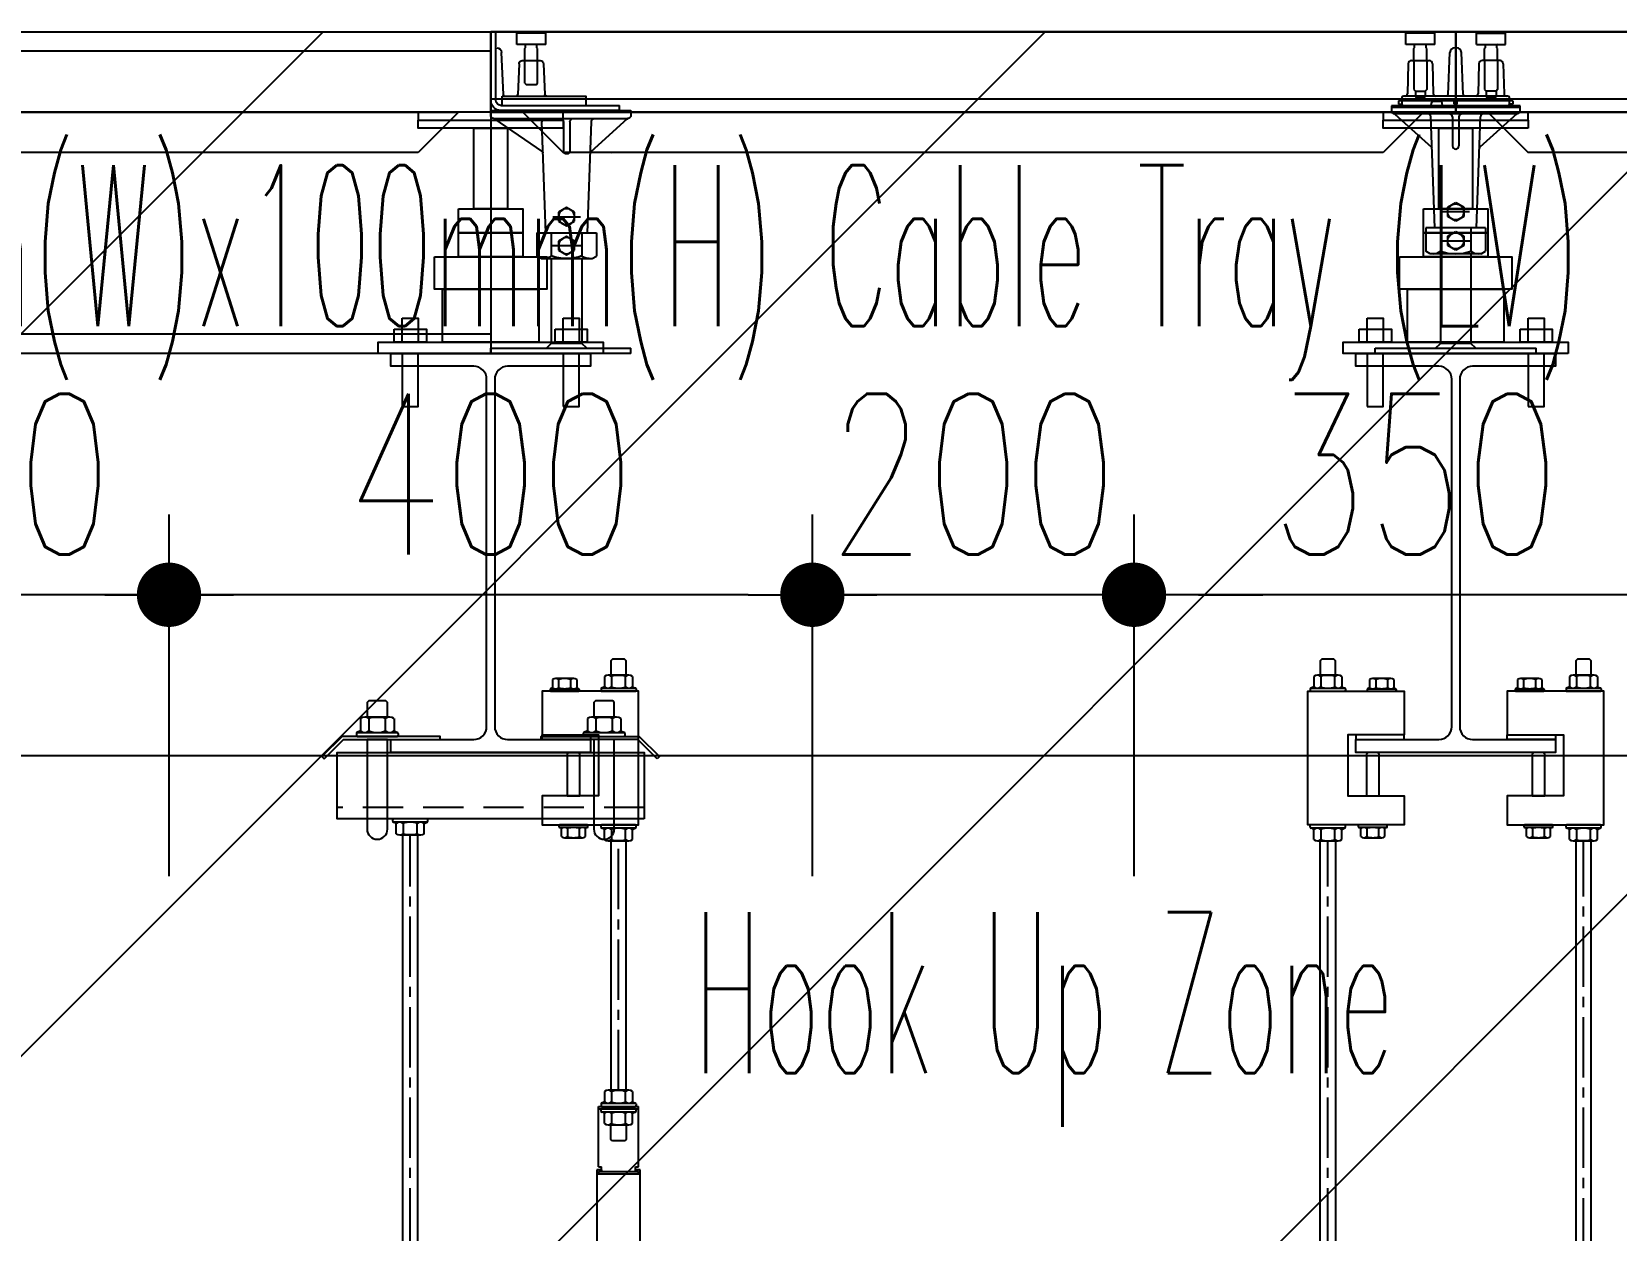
# Model space of a CAD drawing. Header units: millimetres. Extents: x -192235 to 515711, y 45168 to 947868.
# Drawn here: x 180715 to 181700, y 465955 to 466700 of the extents above; entities that cross this region are included whole.
import ezdxf
from ezdxf.enums import TextEntityAlignment as Align

# ---------------------------------------------------------------- set-up
doc = ezdxf.new("R2010")
doc.units = ezdxf.units.MM
doc.header["$LTSCALE"] = 1000
doc.header["$PDMODE"] = 1
for name, pattern in [('CENTER2', [1.125, 0.75, -0.125, 0.125, -0.125]), ('DOT2', [3.175, 0, -3.175]), ('HIDDEN', [0.375, 0.25, -0.125]), ('TPH12-SEC-@20-1$0$CENTERK5', [6.916, 6.667, -0.083, 0.083, -0.083])]:
    doc.linetypes.add(name, pattern=pattern)
for name, color, linetype in [('0-LEVEL LINE', 4, 'DOT2'), ('FS-Support-1', 2, 'Continuous'), ('LED-Light-L25', 7, 'Continuous'), ('LIGHTING', 2, 'Continuous'), ('LIGHTING-W', 7, 'Continuous'), ('M-DIM', 1, 'Continuous'), ('M-TXT', 3, 'Continuous'), ('SM-SEC-Cm$0$SUPPORT', 2, 'Continuous'), ('SUPPORT', 2, 'Continuous'), ('TPH12-SEC-@20-1$0$H-SIN', 252, 'TPH12-SEC-@20-1$0$CENTERK5'), ('TPH12-SEC-@20-1$0$SIAGE1', 252, 'Continuous'), ('TPH12-SEC-@20-1$0$STEEL-NEDA', 252, 'Continuous'), ('TPH12-SEC-@20-1$0$STEEL3', 252, 'Continuous'), ('TPH12-SEC-@20-1$0$SUGATA3', 252, 'Continuous'), ('TPH12-SEC-@20-1$0$フリーアクセス', 252, 'Continuous'), ('WY-J-D', 2, 'Continuous'), ('WY-J-U', 2, 'Continuous'), ('YCD-Xfa-Sec-24$0$Raised Floor', 1, 'Continuous')]:
    doc.layers.add(name, color=color, linetype=linetype)
doc.styles.add('aa-txt', font='simplex.shx', dxfattribs={"width": 0.7, "bigfont": 'chineset.shx'})
doc.dimstyles.new('50-DIM', dxfattribs={"dimscale": 50, "dimtxt": 2, "dimasz": 0.8, "dimexe": 1, "dimexo": 1, "dimgap": 0.5, "dimtad": 1, "dimdec": 0, "dimdsep": 46, "dimtxsty": 'aa-txt', "dimblk": 'DOT', "dimcen": 5, "dimclrd": 256, "dimclre": 256, "dimclrt": 256, "dimadec": 0, "dimazin": 0, "dimtfac": 1, "dimtdec": 0, "dimtix": 1, "dimtmove": 2, "dimatfit": 3, "dimldrblk": 'DOT', "dimfxl": 1, "dimtolj": 1, "dimtzin": 0, "dimarcsym": 0})

# ---------------------------------------------------------------- blocks, each defined once
blk = doc.blocks.new('TPH12-SEC-@20-1$0$ペデスタルB')
at = {"layer": 'TPH12-SEC-@20-1$0$フリーアクセス'}
for p, q in [((-31, -1), (-30, 0)), ((-30, 0), (-14, 0)), ((-14, 0), (-13, -1)), ((-31, -1), (-13, -1)), ((-31, -8), (-31, -1)), ((-31, -8), (-13, -8)), ((-25.55, -10.05), (-25.55, -8.4)), ((-18.45, -10.05), (-18.45, -8.4)), ((-13, -8), (-13, -1)), ((0, -42.6), (0, 0)), ((0, 0), (3.2, 0)), ((0, -40), (0, -0.5)), ((3.2, 0), (3.2, -42.6)), ((-16.41, -18), (-27.59, -18)), ((-26, -10.5), (-25.55, -10.05)), ((-26, -32), (-26, -10.5)), ((-18, -10.5), (-18.45, -10.05)), ((-18, -32), (-18, -10.5)), ((-4.7, -39.04), (-3.56, -12.87)), ((-29.58, -19.91), (-30.42, -39.04)), ((-14.42, -19.91), (-13.58, -39.04)), ((-25, -33), (-26, -32)), ((-25, -33), (-19, -33)), ((-18, -32), (-19, -33)), ((-84, -49), (-84, -52)), ((3.2, -49), (-84, -49)), ((-3.2, -45.8), (-76.8, -45.8)), ((-76.8, -49), (-76.8, -45.8)), ((-76.8, -49), (-3.3, -49)), ((3.2, -52), (3.2, -49)), ((3.2, -50), (-84, -50)), ((1.2, -54), (-82.18, -54)), ((-81.75, -54.23), (-59.06, -74.69)), ((-57, -125), (-59.41, -55.93)), ((-46, -56), (-46, -74)), ((-42, -56), (-42, -74)), ((-31, -125), (-28.59, -55.93)), ((1.2, -54), (-28.94, -74.69)), ((-35.35, -115), (-52.63, -115)), ((-48.98, -112.12), (-44, -109.25)), ((-48.98, -117.87), (-48.98, -112.12)), ((-44, -120.75), (-48.98, -117.87)), ((-44, -109.25), (-39.02, -112.12)), ((-39.02, -117.87), (-44, -120.75)), ((-39.02, -112.12), (-39.02, -117.87)), ((-62.5, -125), (-62.5, -139.49)), ((-25.5, -125), (-62.5, -125)), ((-53.5, -125), (-53.5, -139.37)), ((-48.98, -130.12), (-44, -127.25)), ((-44, -127.25), (-39.02, -130.12)), ((-34.5, -125), (-34.5, -139.37)), ((-25.5, -125), (-25.5, -139.49)), ((-53.05, -133), (-35.09, -133)), ((-48.98, -135.87), (-48.98, -130.12)), ((-44, -138.75), (-48.98, -135.87)), ((-39.02, -135.87), (-44, -138.75)), ((-39.02, -130.12), (-39.02, -135.87)), ((-59.88, -141), (-62.5, -139.49)), ((-28.12, -141), (-59.88, -141)), ((-53.5, -141), (-53.5, -193.8)), ((-34.5, -141), (-34.5, -193.8)), ((-28.12, -141), (-25.5, -139.49)), ((-84, -200), (-84, -196.8)), ((3.2, -196.8), (-84, -196.8)), ((-56.5, -196.8), (-53.5, -193.8)), ((-53.5, -193.8), (-34.5, -193.8)), ((-31.5, -196.8), (-34.5, -193.8)), ((3.2, -200), (3.2, -196.8)), ((-84, -200), (3.2, -200))]:
    blk.add_line(p, q, dxfattribs=at)
blk.add_lwpolyline([(-4, -40), (-56, -40), (-56, -46), (-4, -46)], close=True, dxfattribs=at)
for centre in [(-44, -115), (-44, -133)]:
    blk.add_circle(centre, 4.98, dxfattribs=at)
for centre, radius, start, end in [((-25.95, -8.4), 0.4, 0, 90), ((-18.05, -8.4), 0.4, 90, 180), ((-27.59, -20), 2, 90, 177.5), ((-16.41, -20), 2, 2.5, 90), ((-0.56, -13), 3, 90, 177.5), ((-31.42, -39), 1, 270, 357.5), ((-12.58, -39), 1, 182.5, 270), ((-5.7, -39), 1, 270, 357.5), ((-3.2, -42.6), 3.2, 270, 0), ((-3.2, -42.6), 6.4, 270, 0), ((-82, -52), 2, 180, 270), ((-82.42, -54.97), 1, 47.9554, 82.01905), ((-61.41, -56), 2, 2, 90), ((-48, -56), 2, 0, 90), ((-40, -56), 2, 90, 180), ((-26.59, -56), 2, 90, 178), ((1.2, -52), 2, 270, 0), ((-72.53, -75.43), 1, 2, 47.9554), ((-44, -74), 2, 180, 270), ((-44, -74), 2, 270, 0), ((-28.27, -75.43), 1, 132.0446, 178), ((-58, -133.97), 7.03, 270, 309.82173), ((-44, -112.5), 28.5, 250.52878, 289.47122), ((-30, -133.97), 7.03, 230.17827, 270)]:
    blk.add_arc(centre, radius, start, end, dxfattribs=at)
blk = doc.blocks.new('TPH12-SEC-@20-1$0$ペデスタルA')
at = {"layer": 'TPH12-SEC-@20-1$0$フリーアクセス'}
for p, q in [((-30, 0), (-31, -1)), ((-14, 0), (-30, 0)), ((-13, -1), (-14, 0)), ((0, -10), (0, 0)), ((13, -1), (14, 0)), ((14, 0), (30, 0)), ((30, 0), (31, -1)), ((-31, -8), (-31, -1)), ((-13, -1), (-31, -1)), ((-13, -8), (-31, -8)), ((-25.55, -10.05), (-25.55, -8.4)), ((-18.45, -10.05), (-18.45, -8.4)), ((-13, -8), (-13, -1)), ((13, -8), (13, -1)), ((13, -1), (31, -1)), ((13, -8), (31, -8)), ((18.45, -10.05), (18.45, -8.4)), ((25.55, -10.05), (25.55, -8.4)), ((31, -8), (31, -1)), ((-27.55, -18), (-16.45, -18)), ((-26, -10.5), (-25.55, -10.05)), ((-26, -18), (-26, -10.5)), ((-26, -18), (-26, -36)), ((-18, -10.5), (-18.45, -10.05)), ((-18, -18), (-18, -10.5)), ((-18, -18), (-18, -36)), ((-4.7, -39.04), (-3.56, -12.87)), ((4.7, -39.04), (3.56, -12.87)), ((27.55, -18), (16.45, -18)), ((18, -10.5), (18.45, -10.05)), ((18, -18), (18, -10.5)), ((18, -18), (18, -36)), ((26, -10.5), (25.55, -10.05)), ((26, -18), (26, -10.5)), ((26, -18), (26, -36)), ((-29.55, -19.95), (-30.04, -38.54)), ((-14.45, -19.95), (-13.96, -38.54)), ((14.45, -19.95), (13.96, -38.54)), ((29.55, -19.95), (30.04, -38.54)), ((-26, -36), (-25.08, -36.92)), ((-25.08, -36.92), (-25.06, -40.01)), ((-25.08, -36.92), (-18.92, -36.92)), ((-18.92, -36.92), (-18.94, -40.01)), ((-18, -36), (-18.92, -36.92)), ((18, -36), (18.92, -36.92)), ((25.08, -36.92), (18.92, -36.92)), ((18.92, -36.92), (18.94, -40.01)), ((25.08, -36.92), (25.06, -40.01)), ((26, -36), (25.08, -36.92)), ((-40, -46), (-40, -49)), ((40, -46), (-40, -46)), ((-40, -47), (40, -47)), ((35.5, -43), (-35.5, -43)), ((-35.5, -43), (-35.5, -45)), ((-35.5, -45), (-33.5, -45)), ((-33.5, -41), (-33.5, -45)), ((32.5, -40), (-32.5, -40)), ((32.5, -46), (-32.5, -46)), ((-24.06, -41), (-19.94, -41)), ((-15.3, -46), (-15.14, -44.22)), ((-15.3, -46), (-8.3, -46)), ((-9.35, -43.4), (-14.25, -43.4)), ((-8.3, -46), (-8.46, -44.22)), ((-1, -45), (-1, -43)), ((-1, -45), (1, -45)), ((1, -45), (1, -43)), ((24.06, -41), (19.94, -41)), ((33.5, -45), (33.5, -41)), ((35.5, -45), (33.5, -45)), ((35.5, -43), (35.5, -45)), ((40, -49), (40, -46)), ((38, -51), (-38, -51)), ((-37.75, -51.23), (-15.06, -71.69)), ((-13, -122), (-15.41, -52.93)), ((-2, -53), (-2, -71)), ((2, -53), (2, -71)), ((13, -122), (15.41, -52.93)), ((38, -51), (15.06, -71.69)), ((-4.98, -109.13), (0, -106.25)), ((0, -106.25), (4.98, -109.13)), ((8.65, -112), (-8.63, -112)), ((-4.98, -114.88), (-4.98, -109.13)), ((0, -117.75), (-4.98, -114.88)), ((4.98, -114.88), (0, -117.75)), ((4.98, -109.13), (4.98, -114.88)), ((-18.5, -122), (-18.5, -136.49)), ((18.5, -122), (-18.5, -122)), ((-9.5, -122), (-9.5, -136.37)), ((-4.98, -127.13), (0, -124.25)), ((-4.98, -132.88), (-4.98, -127.13)), ((0, -124.25), (4.98, -127.13)), ((4.98, -127.13), (4.98, -132.88)), ((9.5, -122), (9.5, -136.37)), ((18.5, -122), (18.5, -136.49)), ((-15.88, -138), (-18.5, -136.49)), ((-9.05, -130), (8.91, -130)), ((0, -135.75), (-4.98, -132.88)), ((4.98, -132.88), (0, -135.75)), ((15.88, -138), (18.5, -136.49)), ((15.88, -138), (-15.88, -138)), ((-9.5, -138), (-9.5, -193.8)), ((9.5, -138), (9.5, -193.8)), ((-50, -200), (-50, -196.8)), ((-50, -196.8), (50, -196.8)), ((-12.5, -196.8), (-9.5, -193.8)), ((9.5, -193.8), (-9.5, -193.8)), ((12.5, -196.8), (9.5, -193.8)), ((50, -200), (50, -196.8)), ((50, -200), (-50, -200))]:
    blk.add_line(p, q, dxfattribs=at)
for centre in [(0, -112), (0, -130)]:
    blk.add_circle(centre, 4.98, dxfattribs=at)
for centre, radius, start, end in [((-25.95, -8.4), 0.4, 0, 90), ((-18.05, -8.4), 0.4, 90, 180), ((18.05, -8.4), 0.4, 0, 90), ((25.95, -8.4), 0.4, 90, 180), ((-27.55, -20), 2, 90, 178.5), ((-16.45, -20), 2, 1.5, 90), ((-0.56, -13), 3, 90, 177.5), ((0.56, -13), 3, 2.5, 90), ((16.45, -20), 2, 90, 178.5), ((27.55, -20), 2, 1.5, 90), ((-31.54, -38.5), 1.5, 270, 358.5), ((-12.46, -38.5), 1.5, 181.5, 270), ((-5.7, -39), 1, 270, 357.5), ((5.7, -39), 1, 182.5, 270), ((12.46, -38.5), 1.5, 270, 358.5), ((31.54, -38.5), 1.5, 181.5, 270), ((-38, -49), 2, 180, 270), ((-32.5, -41), 1, 90, 180), ((-32.5, -45), 1, 180, 270), ((-24.06, -40), 1, 180.5, 270), ((-19.94, -40), 1, 270, 359.5), ((-14.25, -44.3), 0.9, 90, 175), ((-9.35, -44.3), 0.9, 5, 90), ((19.94, -40), 1, 180.5, 270), ((24.06, -40), 1, 270, 359.5), ((32.5, -41), 1, 0, 90), ((32.5, -45), 1, 270, 0), ((38, -49), 2, 270, 0), ((-38.42, -51.97), 1, 47.9554, 82.01905), ((-17.41, -53), 2, 2, 90), ((-4, -53), 2, 0, 90), ((4, -53), 2, 90, 180), ((17.41, -53), 2, 90, 178), ((-15.73, -72.43), 1, 2, 47.9554), ((0, -71), 2, 180, 270), ((0, -71), 2, 270, 0), ((15.73, -72.43), 1, 132.0446, 178), ((-14, -130.97), 7.03, 270, 309.82173), ((0, -109.5), 28.5, 250.52878, 289.47122), ((14, -130.97), 7.03, 230.17827, 270)]:
    blk.add_arc(centre, radius, start, end, dxfattribs=at)
blk = doc.blocks.new('TPH12-SEC-@20-1')
at = {"layer": 'TPH12-SEC-@20-1$0$H-SIN'}
blk.add_line((83854.82, 466700), (201769.56, 466700), dxfattribs=at)
at = {"layer": 'TPH12-SEC-@20-1$0$SIAGE1'}
blk.add_line((182196.8, 466700), (181000, 466700), dxfattribs=at)
at = {"layer": 'TPH12-SEC-@20-1$0$STEEL-NEDA'}
for points in [[(180938, 466500), (181062, 466500), (181062, 466492), (181010.5, 466492, 0.414214), (181002.5, 466484), (181002.5, 466268, 0.414214), (181010.5, 466260), (181062, 466260), (181062, 466252), (180938, 466252), (180938, 466260), (180989.5, 466260, 0.414214), (180997.5, 466268), (180997.5, 466484, 0.414214), (180989.5, 466492), (180938, 466492)], [(181538, 466500), (181662, 466500), (181662, 466492), (181610.5, 466492, 0.414214), (181602.5, 466484), (181602.5, 466268, 0.414214), (181610.5, 466260), (181662, 466260), (181662, 466252), (181538, 466252), (181538, 466260), (181589.5, 466260, 0.414214), (181597.5, 466268), (181597.5, 466484, 0.414214), (181589.5, 466492), (181538, 466492)]]:
    blk.add_lwpolyline(points, format="xyb", close=True, dxfattribs=at)
at = {"layer": 'TPH12-SEC-@20-1$0$STEEL3'}
blk.add_line((175000, 466250), (189500, 466250), dxfattribs=at)
at = {"layer": 'TPH12-SEC-@20-1$0$SUGATA3'}
for p, q in [((181000, 466688), (176800, 466688)), ((181000, 466512), (176800, 466512))]:
    blk.add_line(p, q, dxfattribs=at)
blk.add_lwpolyline([(176800, 466700), (181000, 466700), (181000, 466500), (176800, 466500)], close=True, dxfattribs=at)
at = {"layer": 'TPH12-SEC-@20-1$0$フリーアクセス'}
blk.add_line((182196.8, 466658), (181000, 466658), dxfattribs=at)
at = {"layer": 'TPH12-SEC-@20-1$0$フリーアクセス', "xscale": -1}
blk.add_blockref('TPH12-SEC-@20-1$0$ペデスタルB', (181003.2, 466700), dxfattribs=at)
at = {"layer": 'TPH12-SEC-@20-1$0$フリーアクセス'}
blk.add_blockref('TPH12-SEC-@20-1$0$ペデスタルA', (181600, 466700), dxfattribs=at)
blk = doc.blocks.new('DOT')
at = {"color": 0}
blk.add_line((-1, 0), (1, 0), dxfattribs=at)
at = {"color": 3, "const_width": 0.5}
blk.add_lwpolyline([(-0.25, 0, 1), (0.25, 0, 1)], format="xyb", close=True, dxfattribs=at)
blk = doc.blocks.new('*D159')
at = {"layer": 'DEFPOINTS', "color": 0, "transparency": 16777216}
for p in [(180550, 466350), (180550, 466125), (180800, 466125)]:
    blk.add_point(p, dxfattribs=at)
at = {"layer": 'M-DIM', "lineweight": -2, "transparency": 16777216}
for p, q in [((180550, 466175), (180550, 466400)), ((180800, 466175), (180800, 466400)), ((180760, 466350), (180590, 466350))]:
    blk.add_line(p, q, dxfattribs=at)
at = {"layer": 'M-DIM', "lineweight": -2, "transparency": 16777216, "xscale": 40, "yscale": 40, "zscale": 40, "rotation": 180}
blk.add_blockref('DOT', (180550, 466350), dxfattribs=at)
at = {"layer": 'M-DIM', "lineweight": -2, "transparency": 16777216, "xscale": 40, "yscale": 40, "zscale": 40}
blk.add_blockref('DOT', (180800, 466350), dxfattribs=at)
at = {"layer": 'M-DIM', "transparency": 16777216, "insert": (180675, 466425), "char_height": 100, "attachment_point": 5, "style": 'aa-txt'}
blk.add_mtext('\\A1;250', dxfattribs=at)
blk = doc.blocks.new('_Dot')
at = {"color": 0, "linetype": 'ByBlock', "lineweight": -2}
blk.add_line((-0.5, 0), (-1, 0), dxfattribs=at)
at = {"color": 0, "linetype": 'ByBlock', "const_width": 0.5}
blk.add_lwpolyline([(-0.25, 0, 1), (0.25, 0, 1)], format="xyb", close=True, dxfattribs=at)
blk = doc.blocks.new('*D161')
at = {"layer": 'DEFPOINTS', "color": 0, "transparency": 16777216}
for p in [(180800, 466350), (180800, 466125), (181200, 466125)]:
    blk.add_point(p, dxfattribs=at)
at = {"layer": 'M-DIM', "lineweight": -2, "transparency": 16777216}
for p, q in [((180800, 466175), (180800, 466400)), ((181200, 466175), (181200, 466400)), ((181160, 466350), (180840, 466350))]:
    blk.add_line(p, q, dxfattribs=at)
at = {"layer": 'M-DIM', "lineweight": -2, "transparency": 16777216, "xscale": 40, "yscale": 40, "zscale": 40, "rotation": 180}
blk.add_blockref('DOT', (180800, 466350), dxfattribs=at)
at = {"layer": 'M-DIM', "lineweight": -2, "transparency": 16777216, "xscale": 40, "yscale": 40, "zscale": 40}
blk.add_blockref('DOT', (181200, 466350), dxfattribs=at)
at = {"layer": 'M-DIM', "transparency": 16777216, "insert": (181000, 466425), "char_height": 100, "attachment_point": 5, "style": 'aa-txt'}
blk.add_mtext('\\A1;400', dxfattribs=at)
blk = doc.blocks.new('*D162')
at = {"layer": 'DEFPOINTS', "color": 0, "transparency": 16777216}
for p in [(181200, 466350), (181200, 466125), (181400, 466125)]:
    blk.add_point(p, dxfattribs=at)
at = {"layer": 'M-DIM', "lineweight": -2, "transparency": 16777216}
for p, q in [((181200, 466175), (181200, 466400)), ((181400, 466175), (181400, 466400)), ((181160, 466350), (181120, 466350)), ((181400, 466350), (181200, 466350)), ((181440, 466350), (181480, 466350))]:
    blk.add_line(p, q, dxfattribs=at)
at = {"layer": 'M-DIM', "lineweight": -2, "transparency": 16777216, "xscale": 40, "yscale": 40, "zscale": 40}
blk.add_blockref('DOT', (181200, 466350), dxfattribs=at)
at = {"layer": 'M-DIM', "lineweight": -2, "transparency": 16777216, "xscale": 40, "yscale": 40, "zscale": 40, "rotation": 180}
blk.add_blockref('DOT', (181400, 466350), dxfattribs=at)
at = {"layer": 'M-DIM', "transparency": 16777216, "insert": (181300, 466425), "char_height": 100, "attachment_point": 5, "style": 'aa-txt'}
blk.add_mtext('\\A1;200', dxfattribs=at)
blk = doc.blocks.new('Nut-M10')
for p, q in [((6.5, 10), (-6.5, 10)), ((-10.9, 1.5), (-10.9, 0.5)), ((-8.66, 2.8), (-10.6, 1.96)), ((-10.4, 2), (10.4, 2)), ((-10.4, 0), (10.4, 0)), ((-8.66, 9.2), (-8.66, 2.8)), ((-4.33, 9.2), (-4.33, 2.8)), ((4.33, 2.8), (4.33, 9.2)), ((8.66, 9.2), (8.66, 2.8)), ((8.66, 2.8), (10.6, 1.96)), ((10.9, 1.5), (10.9, 0.5))]:
    blk.add_line(p, q)
for centre, radius, start, end in [((-6.5, 6.67), 3.33, 49.44104, 130.55896), ((0, -2.12), 12.12, 69.06503, 110.93497), ((6.5, 6.67), 3.33, 49.44104, 130.55896), ((-10.4, 1.5), 0.5, 90, 180), ((-10.4, 0.5), 0.5, 180, 270), ((-6.5, 5.33), 3.33, 229.44104, 310.55896), ((0, 14.12), 12.12, 249.06503, 290.93497), ((6.5, 5.33), 3.33, 229.44104, 310.55896), ((10.4, 1.5), 0.5, 0, 90), ((10.4, 0.5), 0.5, 270, 0)]:
    blk.add_arc(centre, radius, start, end)
blk = doc.blocks.new('Nut-M8')
for p, q in [((-8.95, 1.2), (-8.95, 0.4)), ((-7.51, 2.25), (-8.75, 1.55)), ((-8.55, 1.6), (8.55, 1.6)), ((-8.55, 0), (8.55, 0)), ((-7.51, 7.35), (-7.51, 2.25)), ((5.63, 8), (-5.63, 8)), ((-3.75, 7.35), (-3.75, 2.25)), ((3.75, 2.25), (3.75, 7.35)), ((7.51, 7.35), (7.51, 2.25)), ((7.51, 2.25), (8.75, 1.55)), ((8.95, 1.2), (8.95, 0.4))]:
    blk.add_line(p, q)
for centre, radius, start, end in [((-8.55, 1.2), 0.4, 90, 180), ((-8.55, 0.4), 0.4, 180, 270), ((-5.63, 4.97), 3.03, 51.78679, 128.21321), ((-5.63, 4.63), 3.03, 231.78679, 308.21321), ((0, -3.16), 11.16, 70.34714, 109.65286), ((0, 12.76), 11.16, 250.34714, 289.65286), ((5.63, 4.97), 3.03, 51.78679, 128.21321), ((5.63, 4.63), 3.03, 231.78679, 308.21321), ((8.55, 1.2), 0.4, 0, 90), ((8.55, 0.4), 0.4, 270, 0)]:
    blk.add_arc(centre, radius, start, end)
blk = doc.blocks.new('HG-S-r')
blk.add_lwpolyline([(0.874, 5), (0.774, 4.9), (0.774, 4), (1.726, 4), (1.726, 4.9), (1.626, 5)], close=True)
blk.add_lwpolyline([(-0.5, 0.3), (0, 0.3), (0, -3.5), (-3.5, -3.5), (-3.5, -5.3), (2.5, -5.3), (2.5, 3), (-3.5, 3), (-3.5, 0.3), (-0.5, 0.3), (-0.5, 0), (-3.5, 0), (-3.5, 0.3)])
at = {"xscale": 0.1, "yscale": 0.1, "zscale": 0.1}
for name, p in [('Nut-M10', (1.25, 3)), ('Nut-M8', (-2.1, 3))]:
    blk.add_blockref(name, p, dxfattribs=at)
at = {"xscale": 0.1, "yscale": 0.1, "zscale": 0.1, "rotation": 180}
for name, p in [('Nut-M8', (-1.55, -5.3)), ('Nut-M10', (1.25, -5.3))]:
    blk.add_blockref(name, p, dxfattribs=at)
blk = doc.blocks.new('*D163')
at = {"layer": 'DEFPOINTS', "color": 0, "transparency": 16777216}
for p in [(181400, 466350), (181400, 466125), (181750, 466125)]:
    blk.add_point(p, dxfattribs=at)
at = {"layer": 'M-DIM', "lineweight": -2, "transparency": 16777216}
for p, q in [((181400, 466175), (181400, 466400)), ((181750, 466175), (181750, 466400)), ((181710, 466350), (181440, 466350))]:
    blk.add_line(p, q, dxfattribs=at)
at = {"layer": 'M-DIM', "lineweight": -2, "transparency": 16777216, "xscale": 40, "yscale": 40, "zscale": 40, "rotation": 180}
blk.add_blockref('DOT', (181400, 466350), dxfattribs=at)
at = {"layer": 'M-DIM', "lineweight": -2, "transparency": 16777216, "xscale": 40, "yscale": 40, "zscale": 40}
blk.add_blockref('DOT', (181750, 466350), dxfattribs=at)
at = {"layer": 'M-DIM', "transparency": 16777216, "insert": (181575, 466425), "char_height": 100, "attachment_point": 5, "style": 'aa-txt'}
blk.add_mtext('\\A1;350', dxfattribs=at)
blk = doc.blocks.new('YCD-Xfa-Sec-24')
at = {"layer": 'YCD-Xfa-Sec-24$0$Raised Floor'}
for points in [[(528400, 396700), (527800, 396700), (527800, 396650), (528400, 396650)], [(528400, 396700), (527800, 396700), (527800, 396650), (528400, 396650)], [(529000, 396700), (528400, 396700), (528400, 396650), (529000, 396650)], [(529600, 396700), (529000, 396700), (529000, 396650), (529600, 396650)], [(527845, 396625), (528355, 396625), (528380, 396650), (527820, 396650)], [(527845, 396625), (528355, 396625), (528380, 396650), (527820, 396650)], [(528355, 396650), (528445, 396650), (528445, 396645), (528355, 396645)], [(528355, 396650), (528445, 396650), (528445, 396645), (528355, 396645)], [(528355, 396640), (528445, 396640), (528445, 396645), (528355, 396645)], [(528355, 396640), (528445, 396640), (528445, 396645), (528355, 396645)], [(528445, 396625), (528955, 396625), (528980, 396650), (528420, 396650)], [(528955, 396650), (529045, 396650), (529045, 396645), (528955, 396645)], [(528955, 396640), (529045, 396640), (529045, 396645), (528955, 396645)], [(529045, 396625), (529555, 396625), (529580, 396650), (529020, 396650)], [(528410.5, 396640), (528389.5, 396640), (528389.5, 396590), (528410.5, 396590)], [(528410.5, 396640), (528389.5, 396640), (528389.5, 396590), (528410.5, 396590)], [(529010.5, 396640), (528989.5, 396640), (528989.5, 396590), (529010.5, 396590)], [(528420, 396590), (528380, 396590), (528380, 396575), (528420, 396575)], [(528420, 396590), (528380, 396590), (528380, 396575), (528420, 396575)], [(529020, 396590), (528980, 396590), (528980, 396575), (529020, 396575)], [(528420, 396575), (528380, 396575), (528380, 396560), (528420, 396560)], [(528420, 396575), (528380, 396575), (528380, 396560), (528420, 396560)], [(529020, 396575), (528980, 396575), (528980, 396560), (529020, 396560)], [(528435, 396560), (528365, 396560), (528365, 396540), (528435, 396540)], [(528435, 396560), (528365, 396560), (528365, 396540), (528435, 396540)], [(529035, 396560), (528965, 396560), (528965, 396540), (529035, 396540)], [(528430, 396540), (528370, 396540), (528370, 396507), (528430, 396507)], [(528430, 396540), (528370, 396540), (528370, 396507), (528430, 396507)], [(529030, 396540), (528970, 396540), (528970, 396507), (529030, 396507)], [(528355, 396522), (528345, 396522), (528345, 396507), (528355, 396507)], [(528355, 396522), (528345, 396522), (528345, 396507), (528355, 396507)], [(528455, 396522), (528445, 396522), (528445, 396507), (528455, 396507)], [(528455, 396522), (528445, 396522), (528445, 396507), (528455, 396507)], [(528955, 396522), (528945, 396522), (528945, 396507), (528955, 396507)], [(529055, 396522), (529045, 396522), (529045, 396507), (529055, 396507)], [(528330, 396500), (528470, 396500), (528470, 396507), (528330, 396507)], [(528330, 396500), (528470, 396500), (528470, 396507), (528330, 396507)], [(528360, 396515), (528340, 396515), (528340, 396507), (528360, 396507)], [(528360, 396515), (528340, 396515), (528340, 396507), (528360, 396507)], [(528460, 396515), (528440, 396515), (528440, 396507), (528460, 396507)], [(528460, 396515), (528440, 396515), (528440, 396507), (528460, 396507)], [(528930, 396500), (529070, 396500), (529070, 396507), (528930, 396507)], [(528960, 396515), (528940, 396515), (528940, 396507), (528960, 396507)], [(529060, 396515), (529040, 396515), (529040, 396507), (529060, 396507)], [(528355, 396467), (528345, 396467), (528345, 396500), (528355, 396500)], [(528355, 396467), (528345, 396467), (528345, 396500), (528355, 396500)], [(528455, 396467), (528445, 396467), (528445, 396500), (528455, 396500)], [(528455, 396467), (528445, 396467), (528445, 396500), (528455, 396500)], [(528955, 396467), (528945, 396467), (528945, 396500), (528955, 396500)], [(529055, 396467), (529045, 396467), (529045, 396500), (529055, 396500)]]:
    blk.add_lwpolyline(points, close=True, dxfattribs=at)
blk = doc.blocks.new('WY-J-U')
at = {"layer": 'WY-J-U'}
for p, q in [((-12.5, 42), (12.5, 42)), ((-12.5, 4.5), (-12.5, 42)), ((-12.5, 40.5), (12.5, 40.5)), ((12.5, 4.5), (12.5, 42)), ((-12.5, 4.5), (-10.5, 4.5)), ((-12.5, 1.5), (12.5, 1.5)), ((-12.5, 0), (-12.5, 1.5)), ((-12.5, 0), (12.5, 0)), ((-10.5, 1.5), (-10.5, 4.5)), ((10.5, 1.5), (10.5, 4.5)), ((10.5, 4.5), (12.5, 4.5)), ((12.5, 0), (12.5, 1.5))]:
    blk.add_line(p, q, dxfattribs=at)
blk = doc.blocks.new('LED-38W-W')
blk.add_circle((0, -45), 13)
at = {"layer": 'LIGHTING-W'}
for p, q in [((-15, 0), (15, 0)), ((-15, -2), (15, -2)), ((-25, -45), (-25, -10)), ((-23, -45), (-23, -10)), ((23, -10), (23, -45)), ((25, -10), (25, -45))]:
    blk.add_line(p, q, dxfattribs=at)
for centre, radius, start, end in [((-15, -10), 10, 90, 180), ((15, -10), 10, 0, 90), ((-15, -10), 8, 90, 180), ((15, -10), 8, 0, 90), ((0, -45), 25, 180, 0), ((0, -45), 23, 180, 0)]:
    blk.add_arc(centre, radius, start, end, dxfattribs=at)
blk = doc.blocks.new('Wireway-27x60')
at = {"layer": 'LIGHTING'}
for p, q in [((-13.5, 57.5), (-13.5, -2.5)), ((-10.5, 57.5), (-13.5, 57.5)), ((-13.5, 55), (13.5, 55)), ((-10.5, 56.5), (-12.5, 56.5)), ((-12.5, 56.5), (-12.5, 55)), ((-10.5, 57.5), (-10.5, 56.5)), ((13.5, 57.5), (10.5, 57.5)), ((10.5, 56.5), (10.5, 57.5)), ((12.5, 56.5), (10.5, 56.5)), ((12.5, 55), (12.5, 56.5)), ((13.5, -2.5), (13.5, 57.5)), ((-13.5, 0), (13.5, 0)), ((-12.5, 0), (-12.5, -1.5)), ((12.5, -1.5), (12.5, 0)), ((-13.5, -2.5), (-10.5, -2.5)), ((-12.5, -1.5), (-10.5, -1.5)), ((-10.5, -1.5), (-10.5, -2.5)), ((10.5, -1.5), (12.5, -1.5)), ((10.5, -2.5), (10.5, -1.5)), ((10.5, -2.5), (13.5, -2.5))]:
    blk.add_line(p, q, dxfattribs=at)
blk = doc.blocks.new('WY-J-D')
at = {"layer": 'WY-J-D'}
for p, q in [((12.5, 0), (-12.5, 0)), ((-12.5, 0), (-12.5, -1.5)), ((12.5, -1.5), (-12.5, -1.5)), ((-12.5, -4.5), (-12.5, -15)), ((-10.5, -4.5), (-12.5, -4.5)), ((-10.5, -1.5), (-10.5, -4.5)), ((10.5, -1.5), (10.5, -4.5)), ((12.5, -4.5), (10.5, -4.5)), ((12.5, 0), (12.5, -1.5)), ((12.5, -4.5), (12.5, -15)), ((12.5, -13.5), (-12.5, -13.5)), ((12.5, -15), (-12.5, -15))]:
    blk.add_line(p, q, dxfattribs=at)
blk = doc.blocks.new('LED-Light-L25')
at = {"layer": 'SM-SEC-Cm$0$SUPPORT'}
blk.add_lwpolyline([(139074.7375, 466042), (139084.2625, 466042), (139084.2625, 466197), (139074.7375, 466197)], close=True, dxfattribs=at)
at = {"layer": 'SUPPORT', "linetype": 'CENTER2', "ltscale": 0.05}
blk.add_line((139079.5, 466042), (139079.5, 466197), dxfattribs=at)
at = {"layer": 'SUPPORT'}
for points in [[(139048.53025, 466252), (139047.53025, 466251), (139047.53025, 466225), (139055.46975, 466225), (139055.46975, 466251), (139054.46975, 466252)], [(139075.7375, 466010.5), (139074.7375, 466011.5), (139074.7375, 466020.5), (139084.2625, 466020.5), (139084.2625, 466011.5), (139083.2625, 466010.5)]]:
    blk.add_lwpolyline(points, close=True, dxfattribs=at)
for name, p in [('WY-J-U', (139079.5, 465990)), ('Wireway-27x60', (139079.5, 465935)), ('WY-J-D', (139079.5, 465935)), ('LED-38W-W', (139079.5, 465920))]:
    blk.add_blockref(name, p)
at = {"layer": 'SUPPORT', "xscale": 10, "yscale": 10, "zscale": 10}
blk.add_blockref('HG-S-r', (139067, 466260), dxfattribs=at)
at = {"layer": 'SUPPORT'}
blk.add_blockref('Nut-M10', (139079.5, 466032), dxfattribs=at)
at = {"layer": 'SUPPORT', "rotation": 180}
blk.add_blockref('Nut-M10', (139079.5, 466030.5), dxfattribs=at)
blk = doc.blocks.new('Lighting-L25-25')
at = {"layer": 'LED-Light-L25'}
blk.add_blockref('LED-Light-L25', (42000, 0), dxfattribs=at)
blk = doc.blocks.new('HG-S-l')
blk.add_lwpolyline([(-1.626, 5), (-1.726, 4.9), (-1.726, 4), (-0.774, 4), (-0.774, 4.9), (-0.874, 5)], close=True)
blk.add_lwpolyline([(0.5, 0.3), (0, 0.3), (0, -3.5), (3.5, -3.5), (3.5, -5.3), (-2.5, -5.3), (-2.5, 3), (3.5, 3), (3.5, 0.3), (0.5, 0.3), (0.5, 0), (3.5, 0), (3.5, 0.3)])
at = {"xscale": 0.1, "yscale": 0.1, "zscale": 0.1}
for name, p in [('Nut-M10', (-1.25, 3)), ('Nut-M8', (2.1, 3))]:
    blk.add_blockref(name, p, dxfattribs=at)
at = {"xscale": 0.1, "yscale": 0.1, "zscale": 0.1, "rotation": 180}
for name, p in [('Nut-M10', (-1.25, -5.3)), ('Nut-M8', (1.55, -5.3))]:
    blk.add_blockref(name, p, dxfattribs=at)
blk = doc.blocks.new('Nut-M12')
for p, q in [((-10.39, 11.05), (-10.39, 3.35)), ((7.79, 12), (-7.79, 12)), ((-5.2, 11.05), (-5.2, 3.35)), ((5.2, 3.35), (5.2, 11.05)), ((10.39, 11.05), (10.39, 3.35)), ((-13, 1.8), (-13, 0.6)), ((-10.39, 3.35), (-12.64, 2.35)), ((-12.4, 2.4), (12.4, 2.4)), ((-12.4, 0), (12.4, 0)), ((10.39, 3.35), (12.64, 2.35)), ((13, 1.8), (13, 0.6))]:
    blk.add_line(p, q)
for centre, radius, start, end in [((-7.79, 7.97), 4.03, 49.8296, 130.1704), ((0, -2.69), 14.69, 69.27836, 110.72164), ((7.79, 7.97), 4.03, 49.8296, 130.1704), ((-12.4, 1.8), 0.6, 90, 180), ((-12.4, 0.6), 0.6, 180, 270), ((-7.79, 6.43), 4.03, 229.8296, 310.1704), ((0, 17.09), 14.69, 249.27836, 290.72164), ((7.79, 6.43), 4.03, 229.8296, 310.1704), ((12.4, 1.8), 0.6, 0, 90), ((12.4, 0.6), 0.6, 270, 0)]:
    blk.add_arc(centre, radius, start, end)

msp = doc.modelspace()

# ---------------------------------------------------------------- block references
msp.add_blockref('TPH12-SEC-@20-1', (0, 0))

# ---------------------------------------------------------------- next in the draw order: hatches: boundary and pattern name
at = {"layer": '0-LEVEL LINE', "ltscale": 0.01}
h = msp.add_hatch(dxfattribs=at)
h.set_pattern_fill('ANSI31', color=256, scale=100)
h.set_pattern_definition([(45, (71610.02, 0), (-224.5064, 224.5064), [])])
h.paths.add_polyline_path([(180162.33834, 466700), (182358.95337, 466700), (182355.13174, 465850), (180158.5167, 465850)])

# ---------------------------------------------------------------- next in the draw order: linework, layer by layer
msp.add_lwpolyline([(180162.33834, 466700), (182358.95337, 466700), (182355.13174, 465850), (180158.5167, 465850)], close=True, dxfattribs=at)
at = {"layer": 'FS-Support-1'}
for points in [[(180935.85, 466204.35), (180935.85, 466260), (180923.15, 466260), (180923.15, 466204.35, 1)], [(181076.85, 466204.35), (181076.85, 466260), (181064.15, 466260), (181064.15, 466204.35, 1)]]:
    msp.add_lwpolyline(points, format="xyb", close=True, dxfattribs=at)
at = {"layer": 'SM-SEC-Cm$0$SUPPORT'}
for points in [[(180945.2375, 465550), (180954.7625, 465550), (180954.7625, 466200.7), (180945.2375, 466200.7)], [(181525.2625, 465550), (181515.7375, 465550), (181515.7375, 466197), (181525.2625, 466197)], [(181674.7375, 465600), (181684.2625, 465600), (181684.2625, 466197), (181674.7375, 466197)]]:
    msp.add_lwpolyline(points, close=True, dxfattribs=at)
at = {"layer": 'SUPPORT', "linetype": 'HIDDEN', "ltscale": 0.1}
msp.add_line((181095.5, 466217.7), (180904.5, 466217.7), dxfattribs=at)
at = {"layer": 'SUPPORT', "linetype": 'CENTER2', "ltscale": 0.05}
for p, q in [((180950, 465550), (180950, 466200.7)), ((181520.5, 465550), (181520.5, 466197)), ((181679.5, 465600), (181679.5, 466197))]:
    msp.add_line(p, q, dxfattribs=at)
at = {"layer": 'SUPPORT'}
for points in [[(180924.15, 466284), (180923.15, 466283), (180923.15, 466274), (180935.85, 466274), (180935.85, 466283), (180934.85, 466284)], [(181065.15, 466284), (181064.15, 466283), (181064.15, 466274), (181076.85, 466274), (181076.85, 466283), (181075.85, 466284)], [(181545.53025, 466252), (181544.53025, 466251), (181544.53025, 466225), (181552.46975, 466225), (181552.46975, 466251), (181551.46975, 466252)], [(181648.53025, 466252), (181647.53025, 466251), (181647.53025, 466225), (181655.46975, 466225), (181655.46975, 466251), (181654.46975, 466252)]]:
    msp.add_lwpolyline(points, close=True, dxfattribs=at)
for points in [[(180896.53721, 466248), (180908.53721, 466260), (180968.53721, 466260), (180968.53721, 466262), (180907.70879, 466262), (180895.123, 466249.41421), (180896.53721, 466248)], [(181103.46279, 466248), (181091.46279, 466260), (181031.46279, 466260), (181031.46279, 466262), (181092.29121, 466262), (181104.877, 466249.41421), (181103.46279, 466248)]]:
    msp.add_lwpolyline(points, dxfattribs=at)
at = {"layer": 'SUPPORT', "ltscale": 0.1}
msp.add_lwpolyline([(181095.5, 466210.7), (180904.5, 466210.7), (180904.5, 466252), (181095.5, 466252)], close=True, dxfattribs=at)

# ---------------------------------------------------------------- next in the draw order: block references
at = {"xscale": -1}
msp.add_blockref('YCD-Xfa-Sec-24', (710000, 70000), dxfattribs=at)
at = {"layer": 'LED-Light-L25'}
msp.add_blockref('Lighting-L25-25', (0, 0), dxfattribs=at)
at = {"layer": 'SUPPORT', "xscale": 10, "yscale": 10, "zscale": 10}
for name, p in [('HG-S-l', (181533, 466260)), ('HG-S-r', (181667, 466260))]:
    msp.add_blockref(name, p, dxfattribs=at)
at = {"layer": 'SUPPORT'}
for p in [(180929.5, 466262), (181070.5, 466262)]:
    msp.add_blockref('Nut-M12', p, dxfattribs=at)
at = {"layer": 'SUPPORT', "rotation": 180}
msp.add_blockref('Nut-M10', (180950, 466210.7), dxfattribs=at)

# ---------------------------------------------------------------- next in the draw order: texts
at = {"layer": '0-LEVEL LINE', "ltscale": 0.01, "style": 'aa-txt', "width": 0.45}
msp.add_text('Hook Up Zone', height=100, dxfattribs=at).set_placement((181343.89913, 466102.65393), align=Align.MIDDLE_CENTER)
at = {"layer": 'M-TXT', "style": 'aa-txt', "width": 0.45}
msp.add_text(' @27.5/A~A.5 200mm(W)x100mm(H) Cable Tray (LV)', height=100, dxfattribs=at).set_placement((180019.08883, 466567), align=Align.MIDDLE_LEFT)

# ---------------------------------------------------------------- next in the draw order: dimensions: what is measured, and where the dimension line sits
at = {"layer": 'M-DIM'}
for base, p1, p2, picture, middle in [((180550, 466350), (180800, 466125), (180550, 466125), '*D159', (180675, 466425)), ((180800, 466350), (181200, 466125), (180800, 466125), '*D161', (181000, 466425)), ((181200, 466350), (181400, 466125), (181200, 466125), '*D162', (181300, 466425)), ((181400, 466350), (181750, 466125), (181400, 466125), '*D163', (181575, 466425))]:
    dim = msp.add_linear_dim(base=base, p1=p1, p2=p2, dimstyle='50-DIM', dxfattribs=at)
    dim.commit()
    dim.dimension.update_dxf_attribs({"geometry": picture, "text_midpoint": middle})

doc.saveas('drawing.dxf')
